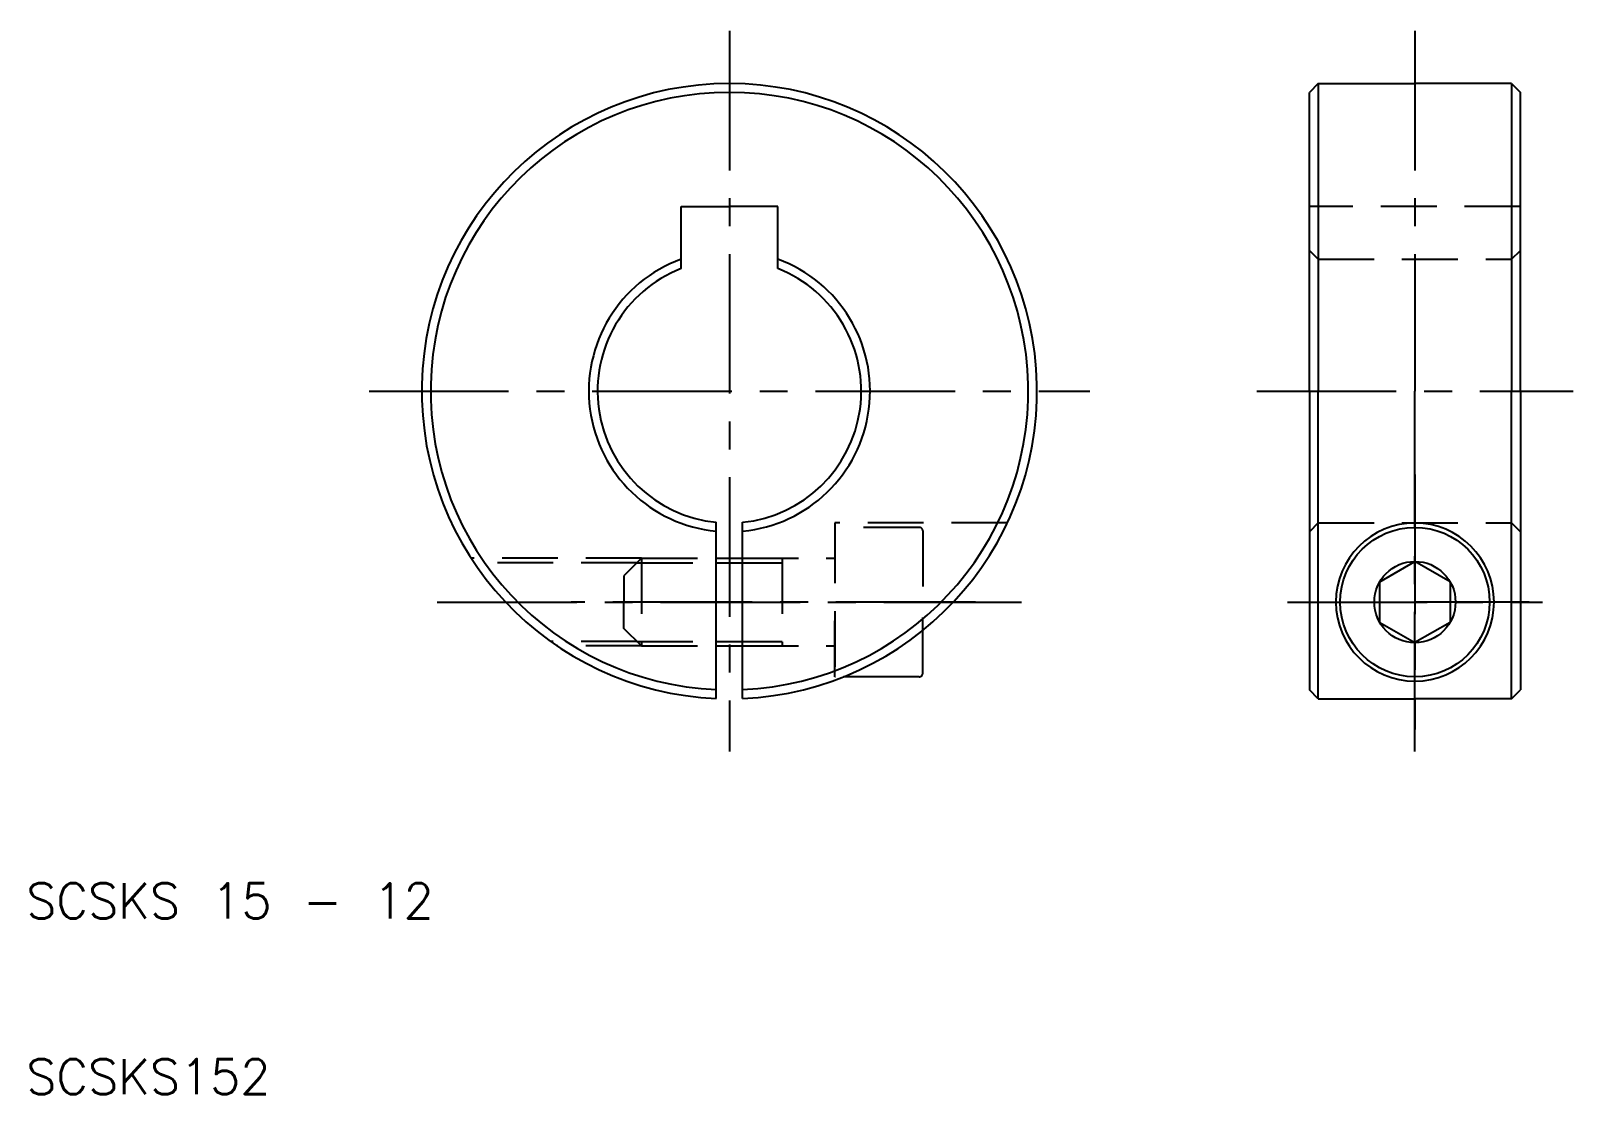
# Model space of a CAD drawing. Extents: x 10.3 to 98, y 10 to 70.5.
import ezdxf

# ---------------------------------------------------------------- set-up
doc = ezdxf.new("R2010")
doc.units = 0
doc.header["$LTSCALE"] = 0.25
doc.linetypes.add('CENTER', pattern=[50.8, 31.75, -6.35, 6.35, -6.35])
doc.linetypes.add('DASHED', pattern=[19.05, 12.7, -6.35])
doc.layers.get('0').update_dxf_attribs({"linetype": 'CONTINUOUS'})
doc.layers.add('CENTER', color=1, linetype='CENTER')
doc.styles.get("Standard").update_dxf_attribs({"font": 'txt.shx', "bigfont": 'extfont.shx'})

msp = doc.modelspace()

# ---------------------------------------------------------------- linework, layer by layer
for p, q in [((83.5, 67.5), (83, 67)), ((83, 50), (83, 67)), ((83.5, 67.5), (83.5, 50)), ((83.5, 67.5), (89, 67.5)), ((94.5, 67.5), (89, 67.5)), ((94.5, 67.5), (94.5, 50)), ((94.5, 67.5), (95, 67)), ((95, 50), (95, 67)), ((47.25, 60.5), (50, 60.5)), ((47.25, 56.978), (47.25, 60.5)), ((52.75, 60.5), (50, 60.5)), ((52.75, 56.978), (52.75, 60.5)), ((83, 50), (83, 33)), ((83.5, 32.5), (83.5, 50)), ((94.5, 32.5), (94.5, 50)), ((95, 50), (95, 33)), ((49.25, 32.516), (49.25, 42.538)), ((50.75, 32.516), (50.75, 42.538)), ((49.25, 40.5), (50.75, 40.5)), ((87, 39.155), (89, 40.309)), ((91, 39.155), (89, 40.309)), ((87, 36.845), (87, 39.155)), ((91, 39.155), (91, 36.845)), ((61, 33.95), (61, 36.389)), ((87, 36.845), (89, 35.691)), ((91, 36.845), (89, 35.691)), ((49.25, 35.5), (50.75, 35.5)), ((60.8, 33.75), (56.495, 33.75)), ((83.5, 32.5), (83, 33)), ((83.5, 32.5), (89, 32.5)), ((94.5, 32.5), (89, 32.5)), ((94.5, 32.5), (95, 33))]:
    msp.add_line(p, q)
at = {"color": 3, "linetype": 'DASHED'}
for p, q in [((95, 60.5), (83, 60.5)), ((83.5, 57.5), (83, 58)), ((94.5, 57.5), (95, 58)), ((83.5, 57.5), (94.5, 57.5)), ((65.811, 42.5), (56, 42.5)), ((56, 42.5), (56, 42.25)), ((56, 42.25), (56, 33.561)), ((60.8, 42.25), (56, 42.25)), ((83.5, 42.5), (83, 42)), ((83.5, 42.5), (94.5, 42.5)), ((94.5, 42.5), (95, 42)), ((61, 42.05), (61, 38)), ((45, 40.5), (35.303, 40.5)), ((45, 40.5), (44, 39.5)), ((45, 40.5), (49.25, 40.5)), ((45, 40.5), (45, 35.5)), ((50.75, 40.5), (56, 40.5)), ((53, 40.5), (53, 35.5)), ((44.74, 40.24), (35.474, 40.24)), ((44, 39.5), (44, 38)), ((44.74, 40.24), (49.25, 40.24)), ((50.75, 40.24), (53, 40.24)), ((44, 36.5), (44, 38)), ((56, 33.75), (56, 38)), ((61, 33.95), (61, 38)), ((45, 35.5), (44, 36.5)), ((44.74, 35.76), (39.828, 35.76)), ((45, 35.5), (40.202, 35.5)), ((44.74, 35.76), (49.25, 35.76)), ((45, 35.5), (49.25, 35.5)), ((50.75, 35.76), (53, 35.76)), ((50.75, 35.5), (56, 35.5)), ((60.8, 33.75), (56, 33.75))]:
    msp.add_line(p, q, dxfattribs=at)
at = {"color": 3}
for p, q in [((49.25, 40.24), (50.75, 40.24)), ((49.25, 35.76), (50.75, 35.76))]:
    msp.add_line(p, q, dxfattribs=at)
for radius in [4.25, 2.309]:
    msp.add_circle((89, 38), radius)
for centre, radius, start, end in [((50, 50), 17.5, 272.45629, 267.54371), ((50, 50), 17, 272.52858, 267.47142), ((50, 50), 8, 110.10551, 264.62062), ((50, 50), 8, 275.37938, 69.89449), ((50, 50), 7.5, 111.51019, 264.26083), ((50, 50), 7.5, 275.73917, 68.48981), ((89, 38), 4.5, 0, 180), ((89, 38), 4.5, 180, 0), ((60.8, 33.95), 0.2, 270, 0)]:
    msp.add_arc(centre, radius, start, end)
at = {"color": 3, "linetype": 'DASHED'}
for centre, start, end in [((60.8, 42.05), 0, 90), ((60.8, 33.95), 270, 0)]:
    msp.add_arc(centre, 0.2, start, end, dxfattribs=at)
at = {"layer": 'CENTER', "color": 1, "linetype": 'CENTER'}
for p, q in [((50, 70.5), (50, 29.5)), ((89, 70.5), (89, 50)), ((29.5, 50), (70.5, 50)), ((80, 50), (98, 50)), ((89, 29.5), (89, 50)), ((89, 45.25), (89, 30.75)), ((33.379, 38), (66.621, 38)), ((64, 38), (41, 38)), ((64, 38), (53, 38)), ((81.75, 38), (96.25, 38)), ((82.5, 38), (89, 38)), ((95.5, 38), (89, 38))]:
    msp.add_line(p, q, dxfattribs=at)

# ---------------------------------------------------------------- texts
for s, p in [('SCSKS 15 - 12', (10, 20)), ('SCSKS152', (10, 10))]:
    msp.add_text(s, height=2).set_placement(p)

doc.saveas('drawing.dxf')
